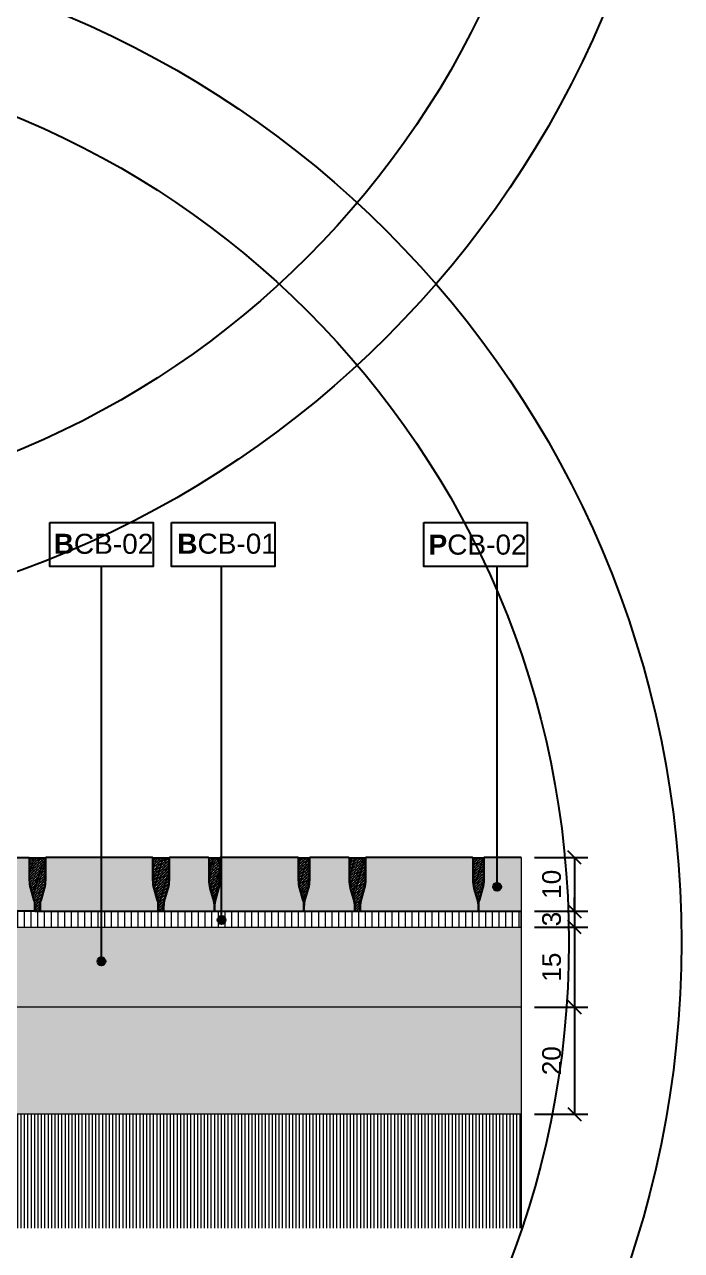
# Model space of a CAD drawing. Header units: metres. Extents: x -325 to 301, y -147 to 149.
# Drawn here: x 65.071 to 66.299, y 57.569 to 59.862 of the extents above; entities that cross this region are included whole.
import ezdxf

# ---------------------------------------------------------------- set-up
doc = ezdxf.new("R2010")
doc.units = ezdxf.units.M
doc.layers.get('Defpoints').update_dxf_attribs({"lineweight": 13})
doc.layers.add('-aux', color=50, linetype='Continuous', plot=False)
doc.layers.add('-AUX-TWQ', color=1, linetype='Continuous', plot=False)
doc.layers.add('0-TX-1_25', color=7, linetype='Continuous', true_color=0x3f4f7f)
doc.layers.add('EIT_3 TR sorra', color=7, linetype='Continuous', true_color=0xd8ceb0)
for name, color, linetype, lineweight, true_color in [('03-TR-Paviment_05_Open Joint Precast Pavements', 7, 'Continuous', 5, 0xb3b3b3), ('3-TR sorra granitica', 7, 'Continuous', 0, 0xf2dac9), ('3-TR tot_u', 7, 'Continuous', 5, 0x787878)]:
    doc.layers.add(name, color=color, linetype=linetype, lineweight=lineweight, true_color=true_color)
for name, color, linetype, lineweight in [('1-CM', 7, 'Continuous', 0), ('2-L-secció', 1, 'Continuous', 0), ('3-TR Seleccionat', 44, 'Continuous', 0), ('3-TR Tot-u', 37, 'Continuous', 0)]:
    doc.layers.add(name, color=color, linetype=linetype, lineweight=lineweight)
for name, color, linetype in [('1-L- kodolé', 7, 'Continuous'), ('A-KEYPLAN_HATCH', 7, 'Continuous'), ('A_TEXT_2', 7, 'Continuous')]:
    doc.layers.add(name, color=color, linetype=linetype)
doc.styles.get("Standard").update_dxf_attribs({"font": 'arial.ttf'})
doc.dimstyles.new('ISO-25', dxfattribs={"dimtxt": 0.1, "dimasz": 0.1, "dimexe": 0.1, "dimexo": 0.1, "dimgap": 0.1, "dimtad": 1, "dimdec": 0, "dimlfac": 100, "dimzin": 9, "dimtxsty": 'Standard', "dimblk": 'OBLIQUE', "dimcen": 0.1, "dimadec": 0, "dimazin": 0, "dimtfac": 1, "dimtdec": 0, "dimtmove": 0, "dimatfit": 3, "dimldrblk": 'OBLIQUE', "dimfxl": 1, "dimarcsym": 0})

# ---------------------------------------------------------------- blocks, each defined once
blk = doc.blocks.new('hatch keyplan 2')
at = {"layer": 'A-KEYPLAN_HATCH'}
blk.add_lwpolyline([(0, 0.005476596624248486), (0.012874798693294, 0.005476596623793739), (0.012874798693294, -2.273736754432321e-13), (0, 0)], close=True, dxfattribs=at)
blk = doc.blocks.new('hatch keyplan')
at = {"layer": 'A-KEYPLAN_HATCH'}
blk.add_blockref('hatch keyplan 2', (1.430579833341536, 0.8521467901477053), dxfattribs=at)
blk = doc.blocks.new('B-CB02')
at = {"layer": 'A-KEYPLAN_HATCH'}
blk.add_blockref('hatch keyplan', (-1.430579833341536, -0.8521467901477053), dxfattribs=at)
at = {"layer": 'A_TEXT_2', "insert": (-0.0007977308478888112, 0.004087061300781514), "char_height": 0.0025, "attachment_point": 1}
blk.add_mtext_dynamic_manual_height_columns('\\pi0.00129;{\\fArial|b1|i0|c0|p34;B}CB-02', width=0.01456192034901793, gutter_width=0.015, heights=[0], dxfattribs=at)
blk = doc.blocks.new('B-CB01')
at = {"layer": 'A-KEYPLAN_HATCH'}
blk.add_blockref('hatch keyplan', (-1.430579833341536, -0.8521467901477052), dxfattribs=at)
at = {"layer": 'A_TEXT_2', "insert": (-0.0007977308478921419, 0.004105509799023688), "char_height": 0.0025, "attachment_point": 1}
blk.add_mtext_dynamic_manual_height_columns('\\pi0.00152;{\\fArial|b1|i0|c0|p34;B}CB-01', width=0.01456192034901793, gutter_width=0.015, heights=[0], dxfattribs=at)
blk = doc.blocks.new('POINT')
at = {"layer": '0-TX-1_25'}
h = blk.add_hatch(dxfattribs=at)
h.set_pattern_fill('ANGLE', color=256)
h.set_pattern_definition([(0, (-83.74681484067048, -12.72584030761209), (0, 6.985), [5.08, -1.905]), (90, (-83.74681484067048, -12.72584030761209), (-6.985, 4.277078946022131e-16), [5.08, -1.905])])
edge = h.paths.add_edge_path()
edge.add_arc((0, 0), 0.0075, 0, 360)
h = blk.add_hatch(color=256, dxfattribs=at)
h.dxf.hatch_style = 1
edge = h.paths.add_edge_path()
edge.add_arc((0, 0), 0.0075, 0, 360)
blk.add_circle((0, 0), 0.0075, dxfattribs=at)
blk = doc.blocks.new('_Oblique')
at = {"color": 0, "lineweight": -2}
blk.add_line((-0.499999999995058, -0.4999999998130015), (0.500000000028669, 0.500000000163238), dxfattribs=at)
blk = doc.blocks.new('*D1258')
at = {"layer": '0-TX-1_25', "color": 0, "lineweight": -2, "transparency": 16777216}
for p, q in [((66.02465605638751, 58.30417209752095), (66.12447997333594, 58.30417209752095)), ((66.09947997333593, 58.30417209752095), (66.09947997333593, 58.20417231543601)), ((66.0246562160486, 58.20417231543601), (66.12447997333594, 58.20417231543601))]:
    blk.add_line(p, q, dxfattribs=at)
at = {"layer": 'Defpoints', "color": 0, "transparency": 16777216}
for p in [(65.99965605638751, 58.30417209752095), (65.99965621604859, 58.20417231543601), (66.09947997333593, 58.20417231543601)]:
    blk.add_point(p, dxfattribs=at)
at = {"layer": '0-TX-1_25', "color": 0, "lineweight": -2, "transparency": 16777216, "xscale": 0.025, "yscale": 0.025, "zscale": 0.025}
for p, rotation in [((66.09947997333593, 58.30417209752095), 90), ((66.09947997333593, 58.20417231543601), 270)]:
    blk.add_blockref('_Oblique', p, dxfattribs=dict(at, rotation=rotation))
at = {"layer": '0-TX-1_25', "color": 0, "transparency": 16777216, "insert": (66.05660991876567, 58.25417220647844), "char_height": 0.035, "attachment_point": 5, "rotation": 90}
blk.add_mtext('10', dxfattribs=at)
blk = doc.blocks.new('*D1259')
at = {"layer": '0-TX-1_25', "color": 0, "lineweight": -2, "transparency": 16777216}
for p, q in [((66.0994799733355, 58.20417207368443), (66.0994799733355, 58.22917207368442)), ((66.02465605638751, 58.20417207368443), (66.12447997333551, 58.20417207368443)), ((66.0994799733355, 58.20417207368443), (66.0994799733355, 58.1741722765251)), ((66.02465605499053, 58.1741722765251), (66.12447997333551, 58.1741722765251)), ((66.0994799733355, 58.1741722765251), (66.0994799733355, 58.1491722765251))]:
    blk.add_line(p, q, dxfattribs=at)
at = {"layer": 'Defpoints', "color": 0, "transparency": 16777216}
for p in [(65.99965605638751, 58.20417207368443), (65.99965605499052, 58.1741722765251), (66.0994799733355, 58.1741722765251)]:
    blk.add_point(p, dxfattribs=at)
at = {"layer": '0-TX-1_25', "color": 0, "lineweight": -2, "transparency": 16777216, "xscale": 0.025, "yscale": 0.025, "zscale": 0.025}
for p, rotation in [((66.0994799733355, 58.20417207368443), 270), ((66.0994799733355, 58.1741722765251), 90)]:
    blk.add_blockref('_Oblique', p, dxfattribs=dict(at, rotation=rotation))
at = {"layer": '0-TX-1_25', "color": 0, "transparency": 16777216, "insert": (66.05659798152105, 58.18917217510472), "char_height": 0.035, "attachment_point": 5, "rotation": 90}
blk.add_mtext('3', dxfattribs=at)
blk = doc.blocks.new('*D1260')
at = {"layer": '0-TX-1_25', "color": 0, "lineweight": -2, "transparency": 16777216}
for p, q in [((66.02465605499053, 58.1741722765251), (66.12447997333605, 58.1741722765251)), ((66.09947997333605, 58.1741722765251), (66.09947997333605, 58.0241720926605)), ((66.02465605499053, 58.0241720926605), (66.12447997333605, 58.0241720926605))]:
    blk.add_line(p, q, dxfattribs=at)
at = {"layer": 'Defpoints', "color": 0, "transparency": 16777216}
for p in [(65.99965605499052, 58.1741722765251), (65.99965605499052, 58.0241720926605), (66.09947997333605, 58.0241720926605)]:
    blk.add_point(p, dxfattribs=at)
at = {"layer": '0-TX-1_25', "color": 0, "lineweight": -2, "transparency": 16777216, "xscale": 0.025, "yscale": 0.025, "zscale": 0.025}
for p, rotation in [((66.09947997333605, 58.1741722765251), 90), ((66.09947997333605, 58.0241720926605), 270)]:
    blk.add_blockref('_Oblique', p, dxfattribs=dict(at, rotation=rotation))
at = {"layer": '0-TX-1_25', "color": 0, "transparency": 16777216, "insert": (66.05660991876579, 58.09917218459277), "char_height": 0.035, "attachment_point": 5, "rotation": 90}
blk.add_mtext('15', dxfattribs=at)
blk = doc.blocks.new('*D1261')
at = {"layer": '0-TX-1_25', "color": 0, "lineweight": -2, "transparency": 16777216}
for p, q in [((66.02465605638751, 58.0241720926605), (66.12447997334046, 58.0241720926605)), ((66.09947997334045, 58.0241720926605), (66.09947997334045, 57.82417227928129)), ((66.02463257452919, 57.82417227928129), (66.12447997334046, 57.82417227928129))]:
    blk.add_line(p, q, dxfattribs=at)
at = {"layer": 'Defpoints', "color": 0, "transparency": 16777216}
for p in [(65.99965605638751, 58.0241720926605), (65.99963257452919, 57.82417227928129), (66.09947997334045, 57.82417227928129)]:
    blk.add_point(p, dxfattribs=at)
at = {"layer": '0-TX-1_25', "color": 0, "lineweight": -2, "transparency": 16777216, "xscale": 0.025, "yscale": 0.025, "zscale": 0.025}
for p, rotation in [((66.09947997334045, 58.0241720926605), 90), ((66.09947997334045, 57.82417227928129), 270)]:
    blk.add_blockref('_Oblique', p, dxfattribs=dict(at, rotation=rotation))
at = {"layer": '0-TX-1_25', "color": 0, "transparency": 16777216, "insert": (66.05660991877019, 57.92417218597086), "char_height": 0.035, "attachment_point": 5, "rotation": 90}
blk.add_mtext('20', dxfattribs=at)
blk = doc.blocks.new('PCB03')
at = {"layer": 'A-KEYPLAN_HATCH'}
blk.add_blockref('hatch keyplan', (-1.42957983326266, -0.8521467901535917), dxfattribs=at)
at = {"layer": 'A_TEXT_2', "insert": (0.0002022692309803231, 0.0039881901570753), "char_height": 0.0025, "attachment_point": 1}
blk.add_mtext_dynamic_manual_height_columns('\\pi0.00139;{\\fArial|b1|i0|c0|p34;P}CB-02', width=0.01456192034901793, gutter_width=0.015, heights=[0], dxfattribs=at)

msp = doc.modelspace()

# ---------------------------------------------------------------- hatches: boundary and pattern name
at = {"layer": '03-TR-Paviment_05_Open Joint Precast Pavements'}
h = msp.add_hatch(color=256, dxfattribs=at)
h.dxf.hatch_style = 1
edge = h.paths.add_edge_path()
edge.add_line((64.94215241946107, 58.20417209610926), (64.94215241946107, 58.21236787492992))
edge.add_arc((64.99056997279538, 58.21236787250254), 0.04841755333431769, 164.0009780011229, 179.9999971275111, ccw=False)
edge.add_line((64.94402780556878, 58.22571276443662), (64.94997444502836, 58.24645250047209))
edge.add_arc((64.89504326594296, 58.26220274057901), 0.05714459291252252, 344.0009850376208, 360.0000041639036)
edge.add_line((64.95218785885548, 58.26220274473192), (64.95218785792416, 58.30332801852958))
edge.add_line((64.95218785792416, 58.30332801852958), (64.95298506539142, 58.30332801899524))
edge.add_line((64.95298506539142, 58.30332801899524), (64.95298506492576, 58.30417209620239))
edge.add_line((64.95298506492576, 58.30417209620239), (65.07881093663921, 58.30417209806504))
edge.add_line((65.07881093663921, 58.30417209806504), (65.07881093524223, 58.30332801899524))
edge.add_line((65.07881093524223, 58.30332801899524), (65.0796081413125, 58.30332802365186))
edge.add_line((65.0796081413125, 58.30332802365186), (65.0796081413125, 58.26220274706023))
edge.add_arc((65.13675273018602, 58.26220275023292), 0.05714458887351279, 180.0000031810812, 195.9990223073626)
edge.add_line((65.08182155700227, 58.24645250419738), (65.08776819599619, 58.22571276583361))
edge.add_arc((65.04122602568886, 58.21236787177708), 0.0484175568807084, 4.282019801848946e-06, 15.999023408407481, ccw=False)
edge.add_line((65.08964358256956, 58.21236787539559), (65.0896435821039, 58.20417209657492))
edge.add_line((65.0896435821039, 58.20417209657492), (64.94215241946107, 58.20417209610926))
h = msp.add_hatch(color=256, dxfattribs=at)
h.dxf.hatch_style = 1
edge = h.paths.add_edge_path()
edge.add_line((65.32095120042389, 58.20417209890323), (65.32095120135521, 58.21236787772389))
edge.add_arc((65.2725336432834, 58.21236787765178), 0.04841755807181869, 8.533618166016224e-08, 15.99901921172602)
edge.add_line((65.31907581571316, 58.22571276862757), (65.31312917532226, 58.24645250373172))
edge.add_arc((65.36806035370917, 58.26220274880897), 0.05714459361101479, 180.0000008195852, 195.9990199458679, ccw=False)
edge.add_line((65.31091576009815, 58.26220274799155), (65.31091576009815, 58.30332802225487))
edge.add_line((65.31091576009815, 58.30332802225487), (65.3101185549592, 58.30332802225487))
edge.add_line((65.3101185549592, 58.30332802225487), (65.3101185549592, 58.30417209806504))
edge.add_line((65.3101185549592, 58.30417209806504), (65.11054710564962, 58.30417209899636))
edge.add_line((65.11054710564962, 58.30417209899636), (65.11054710564962, 58.30332802178921))
edge.add_line((65.11054710564962, 58.30332802178921), (65.109749900045, 58.3033280255145))
edge.add_line((65.109749900045, 58.3033280255145), (65.10974990051066, 58.26220274892287))
edge.add_arc((65.05260530925491, 58.26220274500279), 0.05714459125574946, -15.999015195823915, 3.930457012302213e-06, ccw=False)
edge.add_line((65.10753648668354, 58.2464525051287), (65.1015898467583, 58.22571276583361))
edge.add_arc((65.14813201421774, 58.2123678755563), 0.0484175531014875, 164.0009799617028, 179.9999990880909)
edge.add_line((65.09971446111625, 58.21236787632691), (65.09971446111625, 58.20417209797191))
edge.add_line((65.09971446111625, 58.20417209797191), (65.32095120042389, 58.20417209890323))
h = msp.add_hatch(color=256, dxfattribs=at)
h.dxf.hatch_style = 1
edge = h.paths.add_edge_path()
edge.add_line((65.42591428557238, 58.20417209983455), (65.42591428696936, 58.21236787818955))
edge.add_arc((65.37749672369436, 58.21236787715915), 0.04841756327499525, 1.219342830795449e-06, 15.99902034572975)
edge.add_line((65.42403890086165, 58.22571277049022), (65.41809226000508, 58.24645250559436))
edge.add_arc((65.47302343223053, 58.26220274642674), 0.05714458651823488, 179.9999984310458, 195.9990175573292, ccw=False)
edge.add_line((65.4158788457123, 58.26220274799155), (65.41587884524664, 58.30332802225487))
edge.add_line((65.41587884524664, 58.30332802225487), (65.41508164010769, 58.3033280231862))
edge.add_line((65.41508164010769, 58.3033280231862), (65.41508164103901, 58.30417209899636))
edge.add_line((65.41508164103901, 58.30417209899636), (65.34178384613072, 58.30417209946202))
edge.add_line((65.34178384613072, 58.30417209946202), (65.34178384613072, 58.30332802132355))
edge.add_line((65.34178384613072, 58.30332802132355), (65.34098664006045, 58.30332802598016))
edge.add_line((65.34098664006045, 58.30332802598016), (65.34098664099177, 58.26220274845721))
edge.add_arc((65.28384205281675, 58.26220274665957), 0.0571445881750208, -15.999017323880423, 1.8024007886197069e-06, ccw=False)
edge.add_line((65.33877322669899, 58.24645250559436), (65.33282658677375, 58.22571276629927))
edge.add_arc((65.3793687525764, 58.2123678762548), 0.0484175514447011, 164.0009796861759, 179.9999988125665)
edge.add_line((65.3309512011317, 58.21236787725823), (65.33095120206302, 58.20417209890323))
edge.add_line((65.33095120206302, 58.20417209890323), (65.42591428557238, 58.20417209983455))
h = msp.add_hatch(color=256, dxfattribs=at)
h.dxf.hatch_style = 1
edge = h.paths.add_edge_path()
edge.add_line((65.59340544776818, 58.20417209936889), (65.59340544730252, 58.21236787818955))
edge.add_arc((65.54498788803957, 58.21236788166383), 0.04841755926294423, 359.9999958886527, 375.9990150150401)
edge.add_line((65.59153006259179, 58.2257127695589), (65.58558342220088, 58.24645250466304))
edge.add_arc((65.64051459916385, 58.26220274785069), 0.05714459172141124, 179.999999391869, 195.9990185181498, ccw=False)
edge.add_line((65.58337000744244, 58.26220274845721), (65.58337000697678, 58.30332802272054))
edge.add_line((65.58337000697678, 58.30332802272054), (65.58257280183783, 58.3033280231862))
edge.add_line((65.58257280183783, 58.3033280231862), (65.58257280183783, 58.30417209899636))
edge.add_line((65.58257280183783, 58.30417209899636), (65.4367469305714, 58.30417210039334))
edge.add_line((65.4367469305714, 58.30417210039334), (65.43674693150273, 58.30332802178921))
edge.add_line((65.43674693150273, 58.30332802178921), (65.43594972589811, 58.30332802644583))
edge.add_line((65.43594972589811, 58.30332802644583), (65.43594972636377, 58.26220274892287))
edge.add_arc((65.37880513772309, 58.26220275043879), 0.05714458864068208, 344.0009793537936, 359.99999848007474, ccw=False)
edge.add_line((65.43373631113967, 58.24645250606002), (65.42778967168009, 58.22571276629927))
edge.add_arc((65.47433183913952, 58.21236787602196), 0.0484175531014875, 164.0009799617028, 179.9999990880909)
edge.add_line((65.42591428603804, 58.21236787679257), (65.42591428557238, 58.20417209983455))
edge.add_line((65.42591428557238, 58.20417209983455), (65.59340544776818, 58.20417209936889))
h = msp.add_hatch(color=256, dxfattribs=at)
h.dxf.hatch_style = 1
edge = h.paths.add_edge_path()
edge.add_line((65.68836853314018, 58.20417209191831), (65.68836853314018, 58.21236787120463))
edge.add_arc((65.63995097128914, 58.21236786828462), 0.04841756185103927, 3.455446624970365e-06, 15.99902258183602)
edge.add_line((65.6864931465668, 58.22571276303964), (65.68054650664156, 58.24645249767812))
edge.add_arc((65.7354776805238, 58.26220273874333), 0.0571445881750213, 179.9999981975992, 195.9990173238804, ccw=False)
edge.add_line((65.67833309234878, 58.26220274054097), (65.67833309188312, 58.30332801573562))
edge.add_line((65.67833309188312, 58.30332801573562), (65.67753588674417, 58.3033280171326))
edge.add_line((65.67753588674417, 58.3033280171326), (65.67753588720983, 58.30417209201144))
edge.add_line((65.67753588720983, 58.30417209201144), (65.6042380927672, 58.3041720924771))
edge.add_line((65.6042380927672, 58.3041720924771), (65.6042380927672, 58.30332801526995))
edge.add_line((65.6042380927672, 58.30332801526995), (65.60344088716259, 58.30332801806392))
edge.add_line((65.60344088716259, 58.30332801806392), (65.60344088669693, 58.26220274240362))
edge.add_arc((65.54629629355158, 58.26220273990748), 0.05714459314535252, -15.99901662354199, 2.502740585441643e-06, ccw=False)
edge.add_line((65.60122747240415, 58.24645249814378), (65.5952808324789, 58.22571275931435))
edge.add_arc((65.64182300371756, 58.21236787188494), 0.04841755594938513, 164.0009844339112, 180.0000035602989)
edge.add_line((65.59340544776818, 58.21236786887633), (65.59340544776818, 58.20417209145265))
edge.add_line((65.59340544776818, 58.20417209145265), (65.68836853314018, 58.20417209191831))
h = msp.add_hatch(color=256, dxfattribs=at)
h.dxf.hatch_style = 1
edge = h.paths.add_edge_path()
edge.add_line((65.91960527175864, 58.20417208213942), (65.91960527315563, 58.21236786096009))
edge.add_arc((65.8711877150838, 58.21236786088797), 0.04841755807181869, 8.533618166016224e-08, 15.99901921172602)
edge.add_line((65.91772988751357, 58.22571275186377), (65.91178324665701, 58.24645248696791))
edge.add_arc((65.9667144238528, 58.26220272849878), 0.05714459148858048, 179.999997730706, 195.9990168569869, ccw=False)
edge.add_line((65.90956983236423, 58.26220273076208), (65.90956983236423, 58.30332800502541))
edge.add_line((65.90956983236423, 58.30332800502541), (65.90877262675961, 58.30332800549107))
edge.add_line((65.90877262675961, 58.30332800549107), (65.90877262675961, 58.30417208269822))
edge.add_line((65.90877262675961, 58.30417208269822), (65.70920117745003, 58.30417208316388))
edge.add_line((65.70920117745003, 58.30417208316388), (65.70920117791569, 58.30332800502541))
edge.add_line((65.70920117791569, 58.30332800502541), (65.70840397277674, 58.30332800828504))
edge.add_line((65.70840397277674, 58.30332800828504), (65.70840397184541, 58.26220273215907))
edge.add_arc((65.65125938224645, 58.26220272847181), 0.05714458959896274, -15.999015429272617, 3.6970104133615678e-06, ccw=False)
edge.add_line((65.70619055801829, 58.24645248883056), (65.70024391762739, 58.22571274953546))
edge.add_arc((65.7467860838957, 58.21236786280455), 0.04841755097903953, 164.0009836073357, 180.0000027337263)
edge.add_line((65.69836853291666, 58.21236786049442), (65.698368532451, 58.20417208213942))
edge.add_line((65.698368532451, 58.20417208213942), (65.91960527175864, 58.20417208213942))
h = msp.add_hatch(color=256, dxfattribs=at)
h.dxf.hatch_style = 1
edge = h.paths.add_edge_path()
edge.add_line((65.99965605638747, 58.30417209973025), (65.99965605638747, 58.204172099612))
edge.add_line((65.99965605638748, 58.204172099612), (65.91960527268996, 58.20417209983455))
edge.add_line((65.91960527268996, 58.20417209983455), (65.91960527315563, 58.21236787679257))
edge.add_arc((65.96802282625734, 58.21236787602194), 0.0484175531017139, 524.0009799617446, 539.9999990880573, ccw=False)
edge.add_line((65.92148065879768, 58.22571276629927), (65.92742729825724, 58.24645250606003))
edge.add_arc((65.87249612484132, 58.26220275043872), 0.05714458864004259, 344.0009793947652, 359.9999985212207)
edge.add_line((65.92964071348136, 58.26220274892287), (65.9296407130157, 58.30332802644583))
edge.add_line((65.9296407130157, 58.30332802644583), (65.93043791862031, 58.30332802178921))
edge.add_line((65.93043791862031, 58.30332802178921), (65.93043791768899, 58.30417210039334))
edge.add_line((65.93043791768899, 58.30417210039334), (65.99965605638747, 58.30417209973025))
at = {"layer": '3-TR Seleccionat'}
h = msp.add_hatch(dxfattribs=at)
h.set_pattern_fill('ANSI31', color=256, scale=0.002, angle=225, style=0)
h.set_pattern_definition([(270, (441140.6111021997, -650778.7922614331), (-0.00635, -1.734723475976807e-18), [])])
h.paths.add_polyline_path([(65.99965605638748, 57.82417227652507), (65.99965605452716, 57.6113189640098), (63.16426196881396, 57.61131896354414), (63.16426196872087, 57.82279792608615), (64.7556978309606, 57.82417231864018)])
at = {"layer": '3-TR sorra granitica'}
h = msp.add_hatch(dxfattribs=at)
h.set_pattern_fill('LINE', color=256, scale=0.09999999999999998, angle=54.35352778411538, style=0)
h.set_pattern_definition([(90.00000002286345, (86.83336470652081, 266.3598206661513), (-0.0125, -4.988090669677536e-12), [])])
h.paths.add_polyline_path([(64.42292464465193, 58.174172291974), (64.43111404009939, 58.20417229276656), (63.16426196923307, 58.20417227445753), (63.16426196830174, 58.17417227419676)])
h.paths.add_polyline_path([(64.73764073814144, 58.2041722971966), (64.7450233593283, 58.1741722965233), (65.9996560549905, 58.17417231424363), (65.99965605545616, 58.20417231543573)])
at = {"layer": '3-TR Tot-u'}
h = msp.add_hatch(dxfattribs=at)
h.set_pattern_fill('EARTH', color=256, scale=0.005, angle=-80.8247561036608, style=0)
h.set_pattern_definition([(279.1752438963392, (-123.8014525341938, 17.53825998025617), (0.03640645211205976, -0.02628108149624554), [0.03175, -0.03175]), (279.1752438963392, (-123.7896986216422, 17.54015848724664), (0.03640645211205976, -0.02628108149624554), [0.03175, -0.03175]), (279.1752438963392, (-123.7779447090906, 17.5420569942371), (0.03640645211205976, -0.02628108149624554), [0.03175, -0.03175]), (9.175243896339197, (-123.7733939025766, 17.53877185905007), (0.02628108149624554, 0.03640645211205976), [0.03175, -0.03175]), (9.175243896339197, (-123.7714953955862, 17.52701794649851), (0.02628108149624554, 0.03640645211205976), [0.03175, -0.03175]), (9.175243896339197, (-123.7695968885957, 17.51526403394696), (0.02628108149624554, 0.03640645211205976), [0.03175, -0.03175])])
h.paths.add_polyline_path([(64.7881950230823, 58.02417231753996), (64.84575726137886, 57.82417231559114), (65.99965604961633, 57.82417227652507), (65.99965605638748, 58.02417227652507)])
h.paths.add_polyline_path([(64.34292700962101, 57.82417233261484), (64.38863994382373, 58.0241723310672), (63.16426196876741, 58.0241723725194), (63.16426196876741, 57.82417231864018)])
at = {"layer": '3-TR tot_u'}
h = msp.add_hatch(dxfattribs=at)
h.set_pattern_fill('AR-CONC', color=256, scale=0.0002, angle=90.26641431039367)
h.set_pattern_definition([(140.2664143103937, (269983.5664988687, -738413.2283153139), (0.003018358551071247, 0.03645136258436954), [0.00381, -0.04191]), (85.26641431039367, (269983.5664988687, -738413.2283153139), (-0.03817818106754276, -0.007226282933233686), [0.003048, -0.033528116834]), (190.7178590103937, (269983.566750398, -738413.2252777101), (-0.03515982095845395, 0.02922507956224307), [0.00323800176, -0.03561804892000001]), (136.4506143103937, (269983.5563389786, -738413.2283625558), (0.00815628255818146, 0.05425431968784703), [0.005715, -0.062865]), (186.9019719203937, (269983.5570186633, -738413.2238413665), (-0.04970546584793135, 0.04725021761608914), [0.004857004628, -0.053427121632]), (81.45056548039366, (269983.5563389786, -738413.2283625558), (-0.04970546584550613, 0.04725021761879526), [0.004571993414, -0.050291946384]), (111.2664143103937, (269983.5588553302, -738413.2232708002), (0.02031182351307306, 0.03041765279537408), [0.00381, -0.04191]), (56.2664143103937, (269983.5588553302, -738413.2232708002), (-0.03689466829018208, 0.01218898497184377), [0.003048, -0.033528]), (161.7178593103937, (269983.5605479822, -738413.2207359958), (-0.01658284496692729, 0.04260663769872181), [0.003238001759999999, -0.03561798751999997]), (127.7664143103937, (269983.5664988687, -738413.2283153139), (-0.01691369723239765, 0.0005390813352213942), [0, -0.0331216, 0, -0.034036, 0, -0.033655]), (97.76641431039367, (269983.5664988687, -738413.2283153139), (-0.02009803784807661, 0.01327062430379522), [0, -0.0194056, 0, -0.0323596, 0, -0.012827]), (57.76641431039366, (269983.5665515434, -738413.2396435915), (0.001019642850235293, 0.02712315336894964), [0, -0.0127, 0, -0.039624, 0, -0.052578]), (47.76641431039366, (269983.5665751644, -738413.2447235365), (-0.005222997154178432, 0.02960187044262312), [0, -0.01651, 0, -0.0263144, 0, -0.037338])])
h.paths.add_polyline_path([(64.38863993600943, 58.02417230086642), (64.42292459028252, 58.17417209280399), (63.16426196876741, 58.17417227419676), (63.16426196876741, 58.02417231936591)])
h.paths.add_polyline_path([(64.74502340945475, 58.17417209282947), (64.78819502961866, 58.02417229482941), (65.99965605638748, 58.02417227652507), (65.99965605638748, 58.17417231424363)])
at = {"layer": 'EIT_3 TR sorra'}
h = msp.add_hatch(dxfattribs=at)
h.set_pattern_fill('ANSI36', color=256, scale=0.001075000000000009, angle=-0.5853068080104545, style=0, double=1)
h.set_pattern_definition([(44.41469319198954, (34.32614989448604, -12.00348014165464), (0.001877787426372729, 0.006618133599094154), [0.00853281250000004, -0.00170656250000001, 0, -0.00170656250000001])])
edge = h.paths.add_edge_path()
edge.add_line((65.08971446363476, 58.2041691697358), (65.09971446111625, 58.20417228629226))
edge.add_line((65.09971446111625, 58.20417228629226), (65.09971190833825, 58.21236806529215))
edge.add_arc((65.14812945515538, 58.21238314785261), 0.04841754916632017, 164.0188290939622, 180.0178482200737, ccw=False)
edge.add_line((65.10158313645555, 58.22571353729801), (65.10752331250698, 58.24645512866055))
edge.add_arc((65.0525872375273, 58.26218825386989), 0.05714458472178788, 344.0188335243519, 360.0178526505693)
edge.add_line((65.1097318194751, 58.26220605940976), (65.10971900281446, 58.30333482018307))
edge.add_line((65.10971900281446, 58.30333482018307), (65.07964812692204, 58.30332544896608))
edge.add_line((65.07964812692204, 58.30332544896608), (65.07966094450387, 58.26219668846284))
edge.add_arc((65.136805532736, 58.26221449096278), 0.05714459100517891, 180.017849600627, 196.0168687269365)
edge.add_line((65.08187926603539, 58.24644713520851), (65.08783236741517, 58.22570925172966))
edge.add_arc((65.04129436202064, 58.21234986269705), 0.04841755075824079, 0.017851212097582447, 16.016870338310184, ccw=False)
edge.add_line((65.0897119104289, 58.2123649477864), (65.08971446363476, 58.2041691697358))
edge.add_line((65.08971446363476, 58.2041691697358), (65.09971446111625, 58.20417228629226))
h = msp.add_hatch(dxfattribs=at)
h.set_pattern_fill('ANSI36', color=256, scale=0.001075000000000009, angle=-0.5853068080104545, style=0, double=1)
h.set_pattern_definition([(44.41469319198954, (34.0949131535393, -12.00348013416633), (0.001877787426372729, 0.006618133599094154), [0.00853281250000004, -0.00170656250000001, 0, -0.00170656250000001])])
edge = h.paths.add_edge_path()
edge.add_line((65.32095120458152, 58.20416917722411), (65.330951202063, 58.20417229378057))
edge.add_line((65.330951202063, 58.20417229378057), (65.330948649285, 58.21236807278046))
edge.add_arc((65.37936619610214, 58.21238315534092), 0.04841754916632017, 164.0188290939622, 180.0178482200737, ccw=False)
edge.add_line((65.3328198774023, 58.22571354478632), (65.33876005345374, 58.24645513614886))
edge.add_arc((65.28382397847406, 58.2621882613582), 0.05714458472178788, 344.0188335243519, 360.0178526505693)
edge.add_line((65.34096856042186, 58.26220606689807), (65.34095574376121, 58.30333482767139))
edge.add_line((65.34095574376121, 58.30333482767139), (65.3108848678688, 58.3033254564544))
edge.add_line((65.3108848678688, 58.3033254564544), (65.31089768545061, 58.26219669595115))
edge.add_arc((65.36804227368275, 58.26221449845114), 0.05714459100517892, 180.0178496006768, 196.0168687269884)
edge.add_line((65.31311600698214, 58.24644714269682), (65.31906910836193, 58.22570925921797))
edge.add_arc((65.27253110296739, 58.21234987018536), 0.04841755075824079, 0.017851212097582447, 16.016870338310184, ccw=False)
edge.add_line((65.32094865137566, 58.21236495527472), (65.32095120458152, 58.20416917722411))
edge.add_line((65.32095120458152, 58.20416917722411), (65.330951202063, 58.20417229378057))
h = msp.add_hatch(dxfattribs=at)
h.set_pattern_fill('ANSI36', color=256, scale=0.001075000000000009, angle=-0.5853068080104545, style=0, double=1)
h.set_pattern_definition([(44.41469319198954, (34.0949129790607, -12.00350991503909), (0.001877787426372729, 0.006618133599094154), [0.00853281250000004, -0.00170656250000001, 0, -0.00170656250000001])])
edge = h.paths.add_edge_path()
edge.add_line((65.42591445840495, 58.20417209983455), (65.42591190473381, 58.21236787786646))
edge.add_arc((65.47432945589075, 58.21238296461673), 0.0484175535074356, 164.0188340504449, 180.0178531765575, ccw=False)
edge.add_line((65.4277831318644, 58.22571335123075), (65.43372330841854, 58.24645494168144))
edge.add_arc((65.37878722278374, 58.26218806963507), 0.05714459572067044, 344.018833820474, 360.0178529466926)
edge.add_line((65.43593181573033, 58.26220587547371), (65.43591900018491, 58.30333464328243))
edge.add_line((65.43591900018491, 58.30333464328243), (65.4158481237193, 58.30332838660296))
edge.add_line((65.4158481237193, 58.30332838660296), (65.41586093785014, 58.26219961920339))
edge.add_arc((65.47300552807914, 58.26221742486681), 0.0571445930030311, 180.0178527718653, 196.0168718981762)
edge.add_line((65.41807926033093, 58.2464500655212), (65.42403236035229, 58.22571218105567))
edge.add_arc((65.3774943636365, 58.21235278169731), 0.04841754526547819, 0.017865790663677217, 16.016884916877416, ccw=False)
edge.add_line((65.42591190654817, 58.21236787910451), (65.42591445937293, 58.2041720989414))
h = msp.add_hatch(dxfattribs=at)
h.set_pattern_fill('ANSI36', color=256, scale=0.001075000000000009, angle=-0.5853068080104545, style=0, double=1)
h.set_pattern_definition([(44.41469319198954, (33.92742200408254, -12.00351654014926), (0.001877787426372729, 0.006618133599094154), [0.00853281250000004, -0.00170656250000001, 0, -0.00170656250000001])])
edge = h.paths.add_edge_path()
edge.add_line((65.59340543338311, 58.20416547472438), (65.59340287971197, 58.21236125275629))
edge.add_arc((65.64182043086892, 58.21237633950656), 0.0484175535074356, 164.0188340504449, 180.0178531765575, ccw=False)
edge.add_line((65.59527410684257, 58.22570672612058), (65.6012142833967, 58.24644831657127))
edge.add_arc((65.54627819776191, 58.26218144452491), 0.05714459572067044, 344.018833820474, 360.0178529466926)
edge.add_line((65.60342279070849, 58.26219925036354), (65.60340997516307, 58.30332801817226))
edge.add_line((65.60340997516307, 58.30332801817226), (65.58333909869746, 58.30332176149279))
edge.add_line((65.58333909869746, 58.30332176149279), (65.5833519128283, 58.26219299409322))
edge.add_arc((65.6404965030573, 58.26221079975664), 0.0571445930030311, 180.0178527718653, 196.0168718981762)
edge.add_line((65.58557023530909, 58.24644344041103), (65.59152333533045, 58.2257055559455))
edge.add_arc((65.54498533861467, 58.21234615658714), 0.04841754526547819, 0.017865790663677217, 16.016884916877416, ccw=False)
edge.add_line((65.59340288152633, 58.21236125399434), (65.5934054343511, 58.20416547383123))
h = msp.add_hatch(dxfattribs=at)
h.set_pattern_fill('ANSI36', color=256, scale=0.001075000000000009, angle=-0.5853068080104545, style=0, double=1)
h.set_pattern_definition([(44.41469319198954, (33.72749582315128, -12.00348012226799), (0.001877787426372729, 0.006618133599094154), [0.00853281250000004, -0.00170656250000001, 0, -0.00170656250000001])])
edge = h.paths.add_edge_path()
edge.add_line((65.68836853496953, 58.20416918912245), (65.69836853245101, 58.20417230567891))
edge.add_line((65.69836853245101, 58.20417230567891), (65.69836597967301, 58.2123680846788))
edge.add_arc((65.74678352649015, 58.21238316723927), 0.04841754916632017, 164.0188290939622, 180.0178482200737, ccw=False)
edge.add_line((65.70023720779031, 58.22571355668467), (65.70617738384175, 58.2464551480472))
edge.add_arc((65.65124130886207, 58.26218827325654), 0.05714458472178788, 344.0188335243519, 360.0178526505693)
edge.add_line((65.70838589080986, 58.26220607879641), (65.70837307414922, 58.30333483956973))
edge.add_line((65.70837307414922, 58.30333483956973), (65.6783021982568, 58.30332546835274))
edge.add_line((65.6783021982568, 58.30332546835274), (65.67831501583863, 58.2621967078495))
edge.add_arc((65.73545960407075, 58.26221451034943), 0.0571445910051647, 180.017849600627, 196.0168687269404)
edge.add_line((65.68053333737015, 58.24644715459516), (65.68648643874994, 58.22570927111632))
edge.add_arc((65.6399484333554, 58.2123498820837), 0.04841755075824079, 0.017851212097582447, 16.016870338310184, ccw=False)
edge.add_line((65.68836598176367, 58.21236496717306), (65.68836853496953, 58.20416918912245))
edge.add_line((65.68836853496953, 58.20416918912245), (65.69836853245101, 58.20417230567891))
h = msp.add_hatch(dxfattribs=at)
h.set_pattern_fill('ANSI36', color=256, scale=0.001075000000000009, angle=-0.5853068080104545, style=0, double=1)
h.set_pattern_definition([(44.41469319198954, (33.60122216570696, -12.00350970203026), (0.001877787426372729, 0.006618133599094154), [0.00853281250000004, -0.00170656250000001, 0, -0.00170656250000001])])
edge = h.paths.add_edge_path()
edge.add_line((65.91960527175868, 58.20417231284338), (65.91960271808755, 58.21236809087529))
edge.add_arc((65.96802026924449, 58.21238317762556), 0.0484175535074356, 164.0188340504449, 180.0178531765575, ccw=False)
edge.add_line((65.92147394521814, 58.22571356423958), (65.92741412177227, 58.24645515469027))
edge.add_arc((65.87247803613748, 58.2621882826439), 0.05714459572067044, 344.018833820474, 360.0178529466926)
edge.add_line((65.92962262908407, 58.26220608848254), (65.92960981353865, 58.30333485629126))
edge.add_line((65.92960981353865, 58.30333485629126), (65.90953893707304, 58.30332859961179))
edge.add_line((65.90953893707304, 58.30332859961179), (65.90955175120388, 58.26219983221222))
edge.add_arc((65.96669634143288, 58.26221763787564), 0.0571445930030311, 180.0178527718653, 196.0168718981762)
edge.add_line((65.91177007368466, 58.24645027853003), (65.91772317370602, 58.2257123940645))
edge.add_arc((65.87118517699024, 58.21235299470614), 0.04841754526547819, 0.017865790663677217, 16.016884916877416, ccw=False)
edge.add_line((65.9196027199019, 58.21236809211334), (65.91960527272667, 58.20417231195023))

# ---------------------------------------------------------------- linework, layer by layer
at = {"layer": '-aux'}
for points in [[(65.08971446363476, 58.2041691697358), (65.09971446111625, 58.20417228629226), (65.09971190833825, 58.21236806529215, -0.06992251114754273), (65.10158313645555, 58.22571353729801), (65.10752331250698, 58.24645512866055, 0.06992251114800961), (65.1097318194751, 58.26220605940976), (65.10971900281446, 58.30333482018307), (65.07964812692204, 58.30332544896608), (65.07966094450387, 58.26219668846284, 0.0699225111484148), (65.08187926603539, 58.24644713520851), (65.08783236741517, 58.22570925172966, -0.06992251114798485), (65.0897119104289, 58.2123649477864), (65.08971446363476, 58.2041691697358), (65.09971446111625, 58.20417228629226)], [(65.32095120458152, 58.20416917722411), (65.330951202063, 58.20417229378057), (65.330948649285, 58.21236807278046, -0.06992251114754273), (65.3328198774023, 58.22571354478632), (65.33876005345374, 58.24645513614886, 0.06992251114800961), (65.34096856042186, 58.26220606689807), (65.34095574376121, 58.30333482767139), (65.3108848678688, 58.3033254564544), (65.31089768545061, 58.26219669595115, 0.0699225111484148), (65.31311600698214, 58.24644714269682), (65.31906910836193, 58.22570925921797, -0.06992251114798485), (65.32094865137566, 58.21236495527472), (65.32095120458152, 58.20416917722411), (65.330951202063, 58.20417229378057)], [(65.42591445937293, 58.2041720989414), (65.42591445840495, 58.20417209983455), (65.42591190473381, 58.21236787786646, -0.06992251114754273), (65.4277831318644, 58.22571335123075), (65.43372330841854, 58.24645494168144, 0.06992251114800961), (65.43593181573033, 58.26220587547371), (65.43591900018491, 58.30333464328243), (65.4158481237193, 58.30332838660296), (65.41586093785014, 58.26219961920339, 0.0699225111484148), (65.41807926033093, 58.2464500655212), (65.42403236035229, 58.22571218105567, -0.06992251114798485), (65.42591190654817, 58.21236787910451), (65.42591445937293, 58.2041720989414), (65.42591445840495, 58.20417209983455)], [(65.5934054343511, 58.20416547383123), (65.59340543338311, 58.20416547472438), (65.59340287971197, 58.21236125275629, -0.06992251114754273), (65.59527410684257, 58.22570672612058), (65.6012142833967, 58.24644831657127, 0.06992251114800961), (65.60342279070849, 58.26219925036354), (65.60340997516307, 58.30332801817226), (65.58333909869746, 58.30332176149279), (65.5833519128283, 58.26219299409322, 0.0699225111484148), (65.58557023530909, 58.24644344041103), (65.59152333533045, 58.2257055559455, -0.06992251114798485), (65.59340288152633, 58.21236125399434), (65.5934054343511, 58.20416547383123), (65.59340543338311, 58.20416547472438)], [(65.68836853496953, 58.20416918912245), (65.69836853245101, 58.20417230567891), (65.69836597967301, 58.2123680846788, -0.06992251114754273), (65.70023720779031, 58.22571355668467), (65.70617738384175, 58.2464551480472, 0.06992251114800961), (65.70838589080986, 58.26220607879641), (65.70837307414922, 58.30333483956973), (65.6783021982568, 58.30332546835274), (65.67831501583863, 58.2621967078495, 0.0699225111484148), (65.68053333737015, 58.24644715459516), (65.68648643874994, 58.22570927111632, -0.06992251114798485), (65.68836598176367, 58.21236496717306), (65.68836853496953, 58.20416918912245), (65.69836853245101, 58.20417230567891)], [(65.91960527272667, 58.20417231195023), (65.91960527175868, 58.20417231284338), (65.91960271808755, 58.21236809087529, -0.06992251114754273), (65.92147394521814, 58.22571356423958), (65.92741412177227, 58.24645515469027, 0.06992251114800961), (65.92962262908407, 58.26220608848254), (65.92960981353865, 58.30333485629126), (65.90953893707304, 58.30332859961179), (65.90955175120388, 58.26219983221222, 0.0699225111484148), (65.91177007368466, 58.24645027853003), (65.91772317370602, 58.2257123940645, -0.06992251114798485), (65.9196027199019, 58.21236809211334), (65.91960527272667, 58.20417231195023), (65.91960527175868, 58.20417231284338)]]:
    msp.add_lwpolyline(points, format="xyb", dxfattribs=at)
at = {"layer": '-AUX-TWQ'}
for centre, radius in [((64.41996893360249, 60.60758999764829), 1.879437642600315), ((64.41996893360249, 60.60758999764829), 1.668892107557383), ((64.41996893360249, 58.14613684298013), 1.879437642600315), ((64.41996893360249, 58.14613684298013), 1.668892107557383)]:
    msp.add_circle(centre, radius, dxfattribs=at)
at = {"layer": '0-TX-1_25'}
for points in [[(65.21447063498962, 58.1100934998617), (65.21447063498962, 58.8484347825347)], [(65.43928839498909, 58.18738528189164), (65.43928839498908, 58.84843478253471)], [(65.95452551860873, 58.24945328419528), (65.95452551860873, 58.84843478253471)]]:
    msp.add_lwpolyline(points, dxfattribs=at)
at = {"layer": '1-CM'}
msp.add_line((64.73426194894886, 58.17417231936591), (65.9996560549905, 58.17417227652507), dxfattribs=at)
msp.add_lwpolyline([(64.76624071771465, 58.17417227419676), (65.9996560549905, 58.17417231424363), (65.99965605545616, 58.20417231543573), (64.76624071864597, 58.20417227445753)], close=True, dxfattribs=at)
for points in [[(65.99965605638748, 58.02417227652507), (64.78819502308231, 58.02417231753996)], [(65.99965604961633, 57.82417227652507), (63.16426196876741, 57.8241723725194)]]:
    msp.add_lwpolyline(points, dxfattribs=at)
at = {"layer": '1-L- kodolé'}
for points in [[(64.94215241946107, 58.20417209610926), (64.94215241946107, 58.21236787492992, -0.06992251114875708), (64.94402780556878, 58.22571276443662), (64.94997444502836, 58.24645250047209, 0.0699225111482901), (64.95218785885548, 58.26220274473192), (64.95218785792416, 58.30332801852958), (64.95298506539142, 58.30332801899524), (64.95298506492576, 58.30417209620239), (65.07881093663921, 58.30417209806504), (65.07881093524223, 58.30332801899524), (65.0796081413125, 58.30332802365186), (65.0796081413125, 58.26220274706023, 0.0699225111482901), (65.08182155700227, 58.24645250419738), (65.08776819599619, 58.22571276583361, -0.06992251114875708), (65.08964358256956, 58.21236787539559), (65.0896435821039, 58.20417209657492)], [(65.32095120042389, 58.20417209890323), (65.32095120135521, 58.21236787772389, 0.06992251114875708), (65.31907581571316, 58.22571276862757), (65.31312917532226, 58.24645250373172, -0.0699225111482901), (65.31091576009815, 58.26220274799155), (65.31091576009815, 58.30332802225487), (65.3101185549592, 58.30332802225487), (65.3101185549592, 58.30417209806504), (65.11054710564962, 58.30417209899636), (65.11054710564962, 58.30332802178921), (65.109749900045, 58.3033280255145), (65.10974990051066, 58.26220274892287, -0.0699225111482901), (65.10753648668354, 58.2464525051287), (65.1015898467583, 58.22571276583361, 0.06992251114875708), (65.09971446111625, 58.21236787632691), (65.09971446111625, 58.20417209797191)], [(65.42591428557238, 58.20417209983455), (65.42591428696936, 58.21236787818955, 0.06992251114875708), (65.42403890086165, 58.22571277049022), (65.41809226000508, 58.24645250559436, -0.0699225111482901), (65.4158788457123, 58.26220274799155), (65.41587884524664, 58.30332802225487), (65.41508164010769, 58.3033280231862), (65.41508164103901, 58.30417209899636), (65.34178384613072, 58.30417209946202), (65.34178384613072, 58.30332802132355), (65.34098664006045, 58.30332802598016), (65.34098664099177, 58.26220274845721, -0.0699225111482901), (65.33877322669899, 58.24645250559436), (65.33282658677375, 58.22571276629927, 0.06992251114875708), (65.3309512011317, 58.21236787725823), (65.33095120206302, 58.20417209890323)], [(65.59340544776818, 58.20417209936889), (65.59340544730252, 58.21236787818955, 0.06992251114875708), (65.59153006259179, 58.2257127695589), (65.58558342220088, 58.24645250466304, -0.0699225111482901), (65.58337000744244, 58.26220274845721), (65.58337000697678, 58.30332802272054), (65.58257280183783, 58.3033280231862), (65.58257280183783, 58.30417209899636), (65.4367469305714, 58.30417210039334), (65.43674693150273, 58.30332802178921), (65.43594972589811, 58.30332802644583), (65.43594972636377, 58.26220274892287, -0.0699225111482901), (65.43373631113967, 58.24645250606002), (65.42778967168009, 58.22571276629927, 0.06992251114875708), (65.42591428603804, 58.21236787679257), (65.42591428557238, 58.20417209983455)], [(65.68836853314018, 58.20417209191831), (65.68836853314018, 58.21236787120463, 0.06992251114875708), (65.6864931465668, 58.22571276303964), (65.68054650664156, 58.24645249767812, -0.0699225111482901), (65.67833309234878, 58.26220274054097), (65.67833309188312, 58.30332801573562), (65.67753588674417, 58.3033280171326), (65.67753588720983, 58.30417209201144), (65.6042380927672, 58.3041720924771), (65.6042380927672, 58.30332801526995), (65.60344088716259, 58.30332801806392), (65.60344088669693, 58.26220274240362, -0.0699225111482901), (65.60122747240415, 58.24645249814378), (65.5952808324789, 58.22571275931435, 0.06992251114875708), (65.59340544776818, 58.21236786887633), (65.59340544776818, 58.20417209145265)], [(65.91960527175864, 58.20417208213942), (65.91960527315563, 58.21236786096009, 0.06992251114875708), (65.91772988751357, 58.22571275186377), (65.91178324665701, 58.24645248696791, -0.0699225111482901), (65.90956983236423, 58.26220273076208), (65.90956983236423, 58.30332800502541), (65.90877262675961, 58.30332800549107), (65.90877262675961, 58.30417208269822), (65.70920117745003, 58.30417208316388), (65.70920117791569, 58.30332800502541), (65.70840397277674, 58.30332800828504), (65.70840397184541, 58.26220273215907, -0.0699225111482901), (65.70619055801829, 58.24645248883056), (65.70024391762739, 58.22571274953546, 0.06992251114875708), (65.69836853291666, 58.21236786049442), (65.698368532451, 58.20417208213942)]]:
    msp.add_lwpolyline(points, format="xyb", close=True, dxfattribs=at)
msp.add_lwpolyline([(65.99965605638748, 58.30417207390249), (65.93043791629201, 58.30417207478197), (65.93043791722333, 58.30332799617784), (65.9296407106874, 58.30332800036879), (65.92964071255004, 58.2622027233115, -0.0699225111482901), (65.92742729825726, 58.24645248091431), (65.92148065786635, 58.22571274115356, 0.06992251114875708), (65.91960527315563, 58.21236785211252), (65.91960527268996, 58.20417207329186), (65.99965605638748, 58.2041720736844)], format="xyb", dxfattribs=at)
at = {"layer": '2-L-secció'}
msp.add_lwpolyline([(65.99965605638748, 58.30417209752092), (65.99965605638748, 57.61131896377697)], dxfattribs=at)

# ---------------------------------------------------------------- block references
at = {"layer": '0-TX-1_25', "xscale": 15, "yscale": 15, "zscale": 15}
for name, p in [('B-CB02', (65.11790964478993, 58.84843478253641)), ('B-CB01', (65.34558021249408, 58.84843478253586))]:
    msp.add_blockref(name, p, dxfattribs=at)
at = {"layer": '0-TX-1_25'}
for p in [(65.95452551860873, 58.24945328419528), (65.43928839498909, 58.18738528189164), (65.21447063498962, 58.1100934998617)]:
    msp.add_blockref('POINT', p, dxfattribs=at)
at = {"layer": 'A-KEYPLAN_HATCH', "xscale": 14.99999999999007, "yscale": 14.99999999999007, "zscale": 14.99999999999007}
msp.add_blockref('PCB03', (65.80245592628786, 58.84843478262416), dxfattribs=at)

# ---------------------------------------------------------------- dimensions: what is measured, and where the dimension line sits
at = {"layer": '0-TX-1_25'}
for base, p1, p2, picture, middle in [((66.09947997333593, 58.20417231543601), (65.99965605638748, 58.30417209752092), (65.99965621604856, 58.20417231543598), '*D1258', (66.05660991876567, 58.25417220647844)), ((66.09947997333605, 58.0241720926605), (65.9996560549905, 58.17417227652507), (65.9996560549905, 58.02417209266047), '*D1260', (66.05660991876579, 58.09917218459277)), ((66.09947997334045, 57.82417227928129), (65.99965605638748, 58.02417209266047), (65.99963257452916, 57.82417227928126), '*D1261', (66.05660991877019, 57.92417218597086))]:
    dim = msp.add_linear_dim(base=base, p1=p1, p2=p2, angle=90, dimstyle='ISO-25', override={"dimtxt": 0.035, "dimasz": 0.025, "dimexe": 0.025, "dimexo": 0.025, "dimgap": 0.025, "dimblk1": 'Oblique', "dimblk2": 'Oblique', "dimsah": 1, "dimfxl": 0.1, "dimfxlon": 1, "dimarcsym": 1}, dxfattribs=at)
    dim.commit()
    dim.dimension.update_dxf_attribs({"geometry": picture, "text_midpoint": middle})
dim = msp.add_linear_dim(base=(66.0994799733355, 58.1741722765251), p1=(65.99965605638748, 58.2041720736844), p2=(65.9996560549905, 58.17417227652507), angle=90, dimstyle='ISO-25', override={"dimtxt": 0.035, "dimasz": 0.025, "dimexe": 0.025, "dimexo": 0.025, "dimgap": 0.025, "dimblk1": 'Oblique', "dimblk2": 'Oblique', "dimsah": 1, "dimfxl": 0.1, "dimfxlon": 1, "dimarcsym": 1}, dxfattribs=at)
dim.commit()
dim.dimension.update_dxf_attribs({"geometry": '*D1259', "text_midpoint": (66.0994799733355, 58.18917217510472), "dimtype": 160})

doc.saveas('drawing.dxf')
